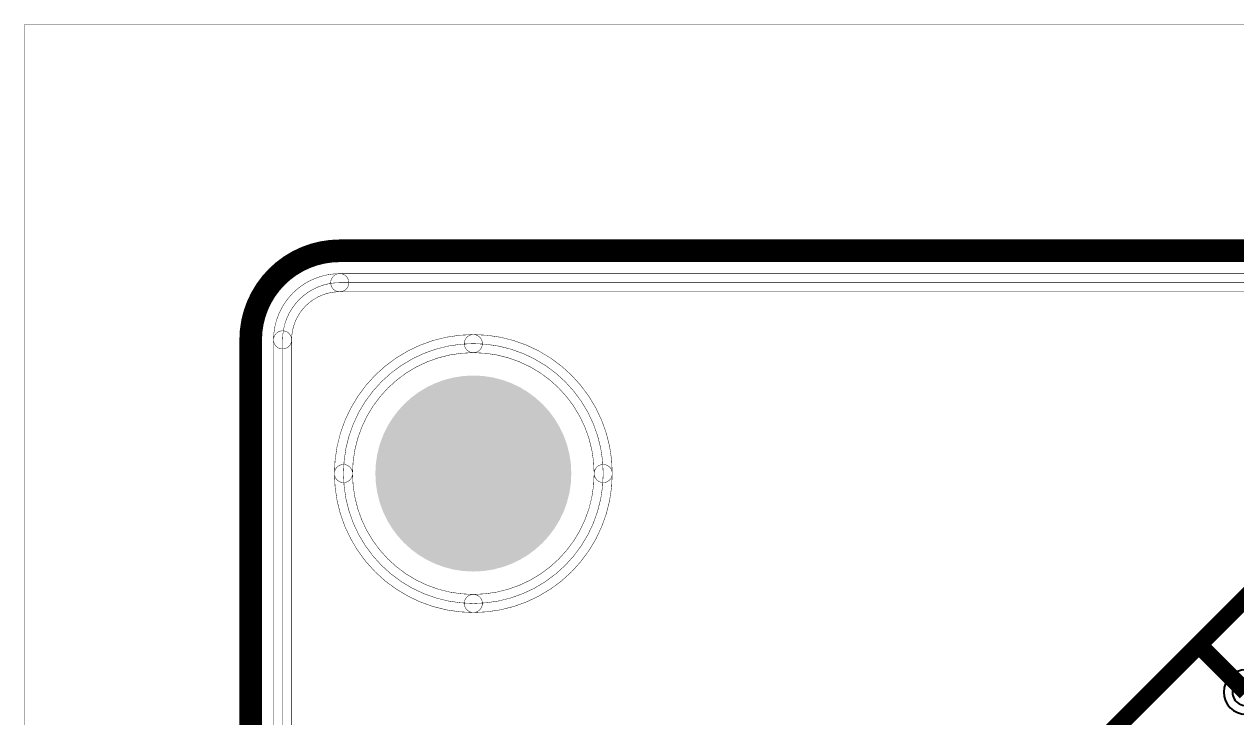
# Model space of a CAD drawing. Header units: millimetres. Extents: x -2.5 to 44.5, y -38.5 to 2.5.
# Drawn here: x -2.54 to 11.06, y -5.23 to 2.54 of the extents above; entities that cross this region are included whole.
import ezdxf

# ---------------------------------------------------------------- set-up
doc = ezdxf.new("R2010")
doc.units = ezdxf.units.MM
for name, color, linetype, true_color in [('Board Outline Layer', 7, 'Continuous', 0xff00ff), ('Bottom Layer', 7, 'Continuous', 0x0000ff), ('Hole Layer', 7, 'Continuous', 0x816200), ('Inner1', 7, 'Continuous', 0xbc8e00), ('Inner2', 7, 'Continuous', 0x70dbfa), ('Multi-Layer', 7, 'Continuous', 0xc0c0c0), ('Top Layer', 7, 'Continuous', 0xff0000)]:
    doc.layers.add(name, color=color, linetype=linetype, true_color=true_color)

msp = doc.modelspace()

# ---------------------------------------------------------------- hatches: boundary and pattern name
at = {"layer": 'Multi-Layer'}
msp.add_hatch(color=256, dxfattribs=at).paths.add_polyline_path([(1.4000025400050804, -2.5000050800101605, 1), (3.6000076200152407, -2.5000050800101605, 1)])

# ---------------------------------------------------------------- linework, layer by layer
at = {"layer": 'Board Outline Layer', "const_width": 0.25400050800101603}
msp.add_lwpolyline([(0, -1.0000025400050803), (0, -35.00006858013717, 0.41421356237309503), (1.0000025400050754, -36.000071120142245), (41.00008128016257, -36.000071120142245, 0.41421356237309503), (42.000083820167646, -35.00006858013717), (42.000083820167646, -1.0000025400050803, 0.41421356237309503), (41.000081280162576, -2.2559776979937144e-16), (1.00000254000508, -2.2559776979937144e-16, 0.41421356237309503)], format="xyb", close=True, dxfattribs=at)
at = {"layer": 'Bottom Layer', "const_width": 0.005080010160020321}
msp.add_lwpolyline([(-2.54000508001016, 2.5400050800102107), (-2.54000508001016, -38.48107696215388), (44.4500889001778, -38.48107696215388), (44.4500889001778, 2.5400050800102107)], close=True, dxfattribs=at)
for points in [[(0.2565405130816129, -1.0000016058147574, -0.41421356237309503), (1.0000025321301278, -0.2565405130810264, -0.9999999999999999), (1.0000025342824816, -0.45974091948183915, 0.41421356237309503), (0.4597409194822653, -1.0000018611443457, -0.9999999999999999)], [(1.000002532205869, -0.45974091948183915, -0.9999999999999999), (1.0000025342067407, -0.2565405130810264), (1.0000025456621378, -0.2565405130810265, -0.9999999999999999), (1.0000025436612663, -0.45974091948183926)], [(1.000002544661702, -0.45974091948183926, -0.9999999999999999), (1.000002544661702, -0.2565405130810265), (41.00008127550594, -0.2565405130810265, -0.9999999999999999), (41.00008127550594, -0.45974091948183926)], [(0.4597409194818191, -1.0000026056915818, -0.9999999999999999), (0.25654051308104614, -1.000002478412587), (0.2565405130815526, -1.0000016698400542, -0.9999999999999999), (0.4597409194823256, -1.000001797119049)], [(0.25654051308102627, -1.0000025420520844, -0.9999999999999999), (0.45974091948183904, -1.0000025420520844), (0.45974091948183937, -5.672327486212606, -0.9999999999999999), (0.2565405130810265, -5.672327486212606)], [(0.9402616205232411, -2.5000050800101605, -0.41421356237309503), (2.5000050800101605, -0.9402616205232411, -0.9999999999999999), (2.5000050800101605, -1.143462026924054, 0.41421356237309503), (1.143462026924054, -2.5000050800101605, -0.9999999999999999)], [(2.5000050800101605, -0.9402616205232411, -0.41421356237309503), (4.05974853949708, -2.5000050800101605, -0.9999999999999999), (3.8565481330962665, -2.5000050800101605, 0.41421356237309503), (2.5000050800101605, -1.143462026924054, -0.9999999999999999)], [(1.0418618237236477, -2.5000050800101605, 0.41421356237309503), (2.5000050800101605, -3.958148336296673, 0.41421356237309503), (3.958148336296673, -2.5000050800101605, 0.41421356237309503), (2.5000050800101605, -1.0418618237236477, 0.41421356237309503)], [(2.5000050800101605, -4.05974853949708, -0.41421356237309503), (0.9402616205232411, -2.5000050800101605, -0.9999999999999999), (1.143462026924054, -2.5000050800101605, 0.41421356237309503), (2.5000050800101605, -3.8565481330962665, -0.9999999999999999)], [(4.05974853949708, -2.5000050800101605, -0.41421356237309503), (2.5000050800101605, -4.05974853949708, -0.9999999999999999), (2.5000050800101605, -3.8565481330962665, 0.41421356237309503), (3.8565481330962665, -2.5000050800101605, -0.9999999999999999)]]:
    msp.add_lwpolyline(points, format="xyb", close=True, dxfattribs=at)
msp.add_lwpolyline([(0.35814071628143274, -5.672327486212606), (0.3581407162814326, -1.0000025420520844), (0.3581407162819391, -1.0000017334795515, -0.41421356237309503), (1.0000025332063047, -0.35814071628143274), (1.000002544661702, -0.35814071628143285), (41.00008127550594, -0.35814071628143285)], format="xyb", dxfattribs=at)
at = {"layer": 'Hole Layer'}
msp.add_lwpolyline([(11.023522987045975, -4.953009905939603, 0.9999999999999999), (11.328521717043435, -4.953009906120963), (11.328521717043435, -4.953009906100022, 0.9999999999999999), (11.023522987045975, -4.9530099059186625)], format="xyb", dxfattribs=at)
at = {"layer": 'Inner1', "const_width": 0.005080010160020321}
msp.add_lwpolyline([(-2.54000508001016, 2.5400050800102107), (-2.54000508001016, -38.48107696215388), (44.4500889001778, -38.48107696215388), (44.4500889001778, 2.5400050800102107)], close=True, dxfattribs=at)
for points in [[(0.2565405130816129, -1.0000016058147574, -0.41421356237309503), (1.0000025321301278, -0.2565405130810264, -0.9999999999999999), (1.0000025342824816, -0.45974091948183915, 0.41421356237309503), (0.4597409194822653, -1.0000018611443457, -0.9999999999999999)], [(1.000002532205869, -0.45974091948183915, -0.9999999999999999), (1.0000025342067407, -0.2565405130810264), (1.0000025456621378, -0.2565405130810265, -0.9999999999999999), (1.0000025436612663, -0.45974091948183926)], [(1.000002544661702, -0.45974091948183926, -0.9999999999999999), (1.000002544661702, -0.2565405130810265), (41.00008127550594, -0.2565405130810265, -0.9999999999999999), (41.00008127550594, -0.45974091948183926)], [(0.4597409194818191, -1.0000026056915818, -0.9999999999999999), (0.25654051308104614, -1.000002478412587), (0.2565405130815526, -1.0000016698400542, -0.9999999999999999), (0.4597409194823256, -1.000001797119049)], [(0.25654051308102627, -1.0000025420520844, -0.9999999999999999), (0.45974091948183904, -1.0000025420520844), (0.45974091948183937, -5.672327486212606, -0.9999999999999999), (0.2565405130810265, -5.672327486212606)], [(0.9402616205232411, -2.5000050800101605, -0.41421356237309503), (2.5000050800101605, -0.9402616205232411, -0.9999999999999999), (2.5000050800101605, -1.143462026924054, 0.41421356237309503), (1.143462026924054, -2.5000050800101605, -0.9999999999999999)], [(2.5000050800101605, -0.9402616205232411, -0.41421356237309503), (4.05974853949708, -2.5000050800101605, -0.9999999999999999), (3.8565481330962665, -2.5000050800101605, 0.41421356237309503), (2.5000050800101605, -1.143462026924054, -0.9999999999999999)], [(1.0418618237236477, -2.5000050800101605, 0.41421356237309503), (2.5000050800101605, -3.958148336296673, 0.41421356237309503), (3.958148336296673, -2.5000050800101605, 0.41421356237309503), (2.5000050800101605, -1.0418618237236477, 0.41421356237309503)], [(2.5000050800101605, -4.05974853949708, -0.41421356237309503), (0.9402616205232411, -2.5000050800101605, -0.9999999999999999), (1.143462026924054, -2.5000050800101605, 0.41421356237309503), (2.5000050800101605, -3.8565481330962665, -0.9999999999999999)], [(4.05974853949708, -2.5000050800101605, -0.41421356237309503), (2.5000050800101605, -4.05974853949708, -0.9999999999999999), (2.5000050800101605, -3.8565481330962665, 0.41421356237309503), (3.8565481330962665, -2.5000050800101605, -0.9999999999999999)]]:
    msp.add_lwpolyline(points, format="xyb", close=True, dxfattribs=at)
msp.add_lwpolyline([(0.3581407162814333, -13.399791072131185), (0.35814071628143335, -11.544859356307137, 0.2716939867273818), (0.8890017780035557, -11.856315620777298, 0.41421356237309503), (1.4971424942849887, -11.248174904495865, 0.41421356237309503), (0.8890017780035563, -10.640034188214432, 0.2716939867273818), (0.35814071628143324, -10.951490452684594), (0.35814071628143335, -9.694703247848866, 0.2716939867273818), (0.8890017780035557, -10.006159512319027, 0.41421356237309503), (1.4971424942849887, -9.398018796037594, 0.41421356237309503), (0.8890017780035563, -8.78987807975616, 0.2716939867273818), (0.35814071628143296, -9.101334344226322), (0.35814071628143296, -6.265696389835147, 0.2716939867273818), (0.889001778003556, -6.577152654305309, 0.41421356237309503), (1.4971424942849887, -5.969011938023876, 0.41421356237309503), (0.8890017780035563, -5.360871221742444, 0.2716939867273818), (0.35814071628143274, -5.672327486212606), (0.3581407162814326, -1.0000025420520844), (0.3581407162819391, -1.0000017334795515, -0.41421356237309503), (1.0000025332063047, -0.35814071628143274), (1.000002544661702, -0.35814071628143285), (41.00008127550594, -0.35814071628143285)], format="xyb", dxfattribs=at)
at = {"layer": 'Inner2', "const_width": 0.005080010160020321}
msp.add_lwpolyline([(-2.54000508001016, 2.5400050800102107), (-2.54000508001016, -38.48107696215388), (44.4500889001778, -38.48107696215388), (44.4500889001778, 2.5400050800102107)], close=True, dxfattribs=at)
for points in [[(0.2565405130816129, -1.0000016058147574, -0.41421356237309503), (1.0000025321301278, -0.2565405130810264, -0.9999999999999999), (1.0000025342824816, -0.45974091948183915, 0.41421356237309503), (0.4597409194822653, -1.0000018611443457, -0.9999999999999999)], [(1.000002532205869, -0.45974091948183915, -0.9999999999999999), (1.0000025342067407, -0.2565405130810264), (1.0000025456621378, -0.2565405130810265, -0.9999999999999999), (1.0000025436612663, -0.45974091948183926)], [(1.000002544661702, -0.45974091948183926, -0.9999999999999999), (1.000002544661702, -0.2565405130810265), (41.00008127550594, -0.2565405130810265, -0.9999999999999999), (41.00008127550594, -0.45974091948183926)], [(0.4597409194818191, -1.0000026056915818, -0.9999999999999999), (0.25654051308104614, -1.000002478412587), (0.2565405130815526, -1.0000016698400542, -0.9999999999999999), (0.4597409194823256, -1.000001797119049)], [(0.25654051308102627, -1.0000025420520844, -0.9999999999999999), (0.45974091948183904, -1.0000025420520844), (0.45974091948183937, -5.672327486212606, -0.9999999999999999), (0.2565405130810265, -5.672327486212606)], [(0.9402616205232411, -2.5000050800101605, -0.41421356237309503), (2.5000050800101605, -0.9402616205232411, -0.9999999999999999), (2.5000050800101605, -1.143462026924054, 0.41421356237309503), (1.143462026924054, -2.5000050800101605, -0.9999999999999999)], [(2.5000050800101605, -0.9402616205232411, -0.41421356237309503), (4.05974853949708, -2.5000050800101605, -0.9999999999999999), (3.8565481330962665, -2.5000050800101605, 0.41421356237309503), (2.5000050800101605, -1.143462026924054, -0.9999999999999999)], [(1.0418618237236477, -2.5000050800101605, 0.41421356237309503), (2.5000050800101605, -3.958148336296673, 0.41421356237309503), (3.958148336296673, -2.5000050800101605, 0.41421356237309503), (2.5000050800101605, -1.0418618237236477, 0.41421356237309503)], [(2.5000050800101605, -4.05974853949708, -0.41421356237309503), (0.9402616205232411, -2.5000050800101605, -0.9999999999999999), (1.143462026924054, -2.5000050800101605, 0.41421356237309503), (2.5000050800101605, -3.8565481330962665, -0.9999999999999999)], [(4.05974853949708, -2.5000050800101605, -0.41421356237309503), (2.5000050800101605, -4.05974853949708, -0.9999999999999999), (2.5000050800101605, -3.8565481330962665, 0.41421356237309503), (3.8565481330962665, -2.5000050800101605, -0.9999999999999999)]]:
    msp.add_lwpolyline(points, format="xyb", close=True, dxfattribs=at)
msp.add_lwpolyline([(5.665151130302262, -14.459101955976797), (5.665151130302261, -10.28702058800744), (5.665151130302261, -10.287020574041149, 0.029618166910007168), (5.661941978679624, -10.232889368697403, 0.07529130226804877), (5.842011684023369, -10.260160020320042, 0.41421356237309503), (6.450152400304801, -9.652019304038609, 0.41421356237309503), (5.842011684023369, -9.043878587757177, 0.41421356237309503), (5.233870967741936, -9.652019304038609, 0.005803284909465027), (5.234034838664475, -9.66613618424427), (4.246433384605587, -8.678534730185383, 0.19501433049028372), (4.418148336296673, -8.255016510033022, 0.41421356237309503), (3.8100076200152406, -7.6468757937515885, 0.19501433049028372), (3.3864893998628767, -7.818590745442675), (1.4957478177772152, -5.927849163357009, 0.3945104012347664), (0.8890017780035562, -5.360871221742444, 0.2716939867273818), (0.35814071628143274, -5.672327486212606), (0.3581407162814326, -1.0000025420520844), (0.3581407162819391, -1.0000017334795515, -0.41421356237309503), (1.0000025332063047, -0.35814071628143274), (1.000002544661702, -0.35814071628143285), (41.00008127550594, -0.35814071628143285)], format="xyb", dxfattribs=at)
at = {"layer": 'Multi-Layer'}
msp.add_lwpolyline([(10.926022352044704, -4.953009906019813, 0.9999999999999999), (11.426022352044706, -4.953009906019813, 0.9999999999999999)], format="xyb", close=True, dxfattribs=at)
at = {"layer": 'Top Layer', "const_width": 0.005080010160020321}
msp.add_lwpolyline([(-2.54000508001016, 2.5400050800102107), (-2.54000508001016, -38.48107696215388), (44.4500889001778, -38.48107696215388), (44.4500889001778, 2.5400050800102107)], close=True, dxfattribs=at)
for points in [[(0.2565405130816129, -1.0000016058147574, -0.41421356237309503), (1.0000025321301278, -0.2565405130810264, -0.9999999999999999), (1.0000025342824816, -0.45974091948183915, 0.41421356237309503), (0.4597409194822653, -1.0000018611443457, -0.9999999999999999)], [(1.000002532205869, -0.45974091948183915, -0.9999999999999999), (1.0000025342067407, -0.2565405130810264), (1.0000025456621378, -0.2565405130810265, -0.9999999999999999), (1.0000025436612663, -0.45974091948183926)], [(1.000002544661702, -0.45974091948183926, -0.9999999999999999), (1.000002544661702, -0.2565405130810265), (12.974790449580901, -0.2565405130810265, -0.9999999999999999), (12.974790449580901, -0.45974091948183926)], [(0.4597409194818191, -1.0000026056915818, -0.9999999999999999), (0.25654051308104614, -1.000002478412587), (0.2565405130815526, -1.0000016698400542, -0.9999999999999999), (0.4597409194823256, -1.000001797119049)], [(0.25654051308102627, -1.0000025420520844, -0.9999999999999999), (0.45974091948183904, -1.0000025420520844), (0.45974091948183937, -5.672327486212606, -0.9999999999999999), (0.2565405130810265, -5.672327486212606)], [(0.9402616205232411, -2.5000050800101605, -0.41421356237309503), (2.5000050800101605, -0.9402616205232411, -0.9999999999999999), (2.5000050800101605, -1.143462026924054, 0.41421356237309503), (1.143462026924054, -2.5000050800101605, -0.9999999999999999)], [(2.5000050800101605, -0.9402616205232411, -0.41421356237309503), (4.05974853949708, -2.5000050800101605, -0.9999999999999999), (3.8565481330962665, -2.5000050800101605, 0.41421356237309503), (2.5000050800101605, -1.143462026924054, -0.9999999999999999)], [(2.5000050800101605, -3.958148336296673, 0.41421356237309503), (3.958148336296673, -2.5000050800101605, 0.41421356237309503), (2.5000050800101605, -1.0418618237236477, 0.41421356237309503), (1.0418618237236477, -2.5000050800101605, 0.41421356237309503)], [(2.5000050800101605, -4.05974853949708, -0.41421356237309503), (0.9402616205232411, -2.5000050800101605, -0.9999999999999999), (1.143462026924054, -2.5000050800101605, 0.41421356237309503), (2.5000050800101605, -3.8565481330962665, -0.9999999999999999)], [(4.05974853949708, -2.5000050800101605, -0.41421356237309503), (2.5000050800101605, -4.05974853949708, -0.9999999999999999), (2.5000050800101605, -3.8565481330962665, 0.41421356237309503), (3.8565481330962665, -2.5000050800101605, -0.9999999999999999)]]:
    msp.add_lwpolyline(points, format="xyb", close=True, dxfattribs=at)
msp.add_lwpolyline([(0.3581407162814333, -13.399791072131185), (0.35814071628143335, -11.544859356307137, 0.2716939867273818), (0.8890017780035557, -11.856315620777298, 0.41421356237309503), (1.4971424942849887, -11.248174904495865, 0.41421356237309503), (0.8890017780035563, -10.640034188214432, 0.2716939867273818), (0.35814071628143324, -10.951490452684594), (0.35814071628143335, -9.694703247848866, 0.2716939867273818), (0.8890017780035557, -10.006159512319027, 0.41421356237309503), (1.4971424942849887, -9.398018796037594, 0.41421356237309503), (0.8890017780035563, -8.78987807975616, 0.2716939867273818), (0.35814071628143296, -9.101334344226322), (0.35814071628143296, -6.265696389835147, 0.2716939867273818), (0.889001778003556, -6.577152654305309, 0.41421356237309503), (1.4971424942849887, -5.969011938023876, 0.41421356237309503), (0.8890017780035563, -5.360871221742444, 0.2716939867273818), (0.35814071628143274, -5.672327486212606), (0.3581407162814326, -1.0000025420520844), (0.3581407162819391, -1.0000017334795515, -0.41421356237309503), (1.0000025332063047, -0.35814071628143274), (1.000002544661702, -0.35814071628143285), (12.974790449580901, -0.35814071628143285)], format="xyb", dxfattribs=at)
at = {"layer": 'Top Layer', "const_width": 0.2}
for points in [[(14.082931165862332, -0.9834899669799341), (10.611995751169989, -4.454425381672281)], [(10.611995751169989, -4.454425381672281), (9.456946913893828, -5.609474218948439)], [(10.677437827697174, -4.454425381672281), (10.611995751169989, -4.454425381672281)], [(11.176022352044706, -4.953009906019813), (10.677437827697174, -4.454425381672281)]]:
    msp.add_lwpolyline(points, dxfattribs=at)

doc.saveas('drawing.dxf')
